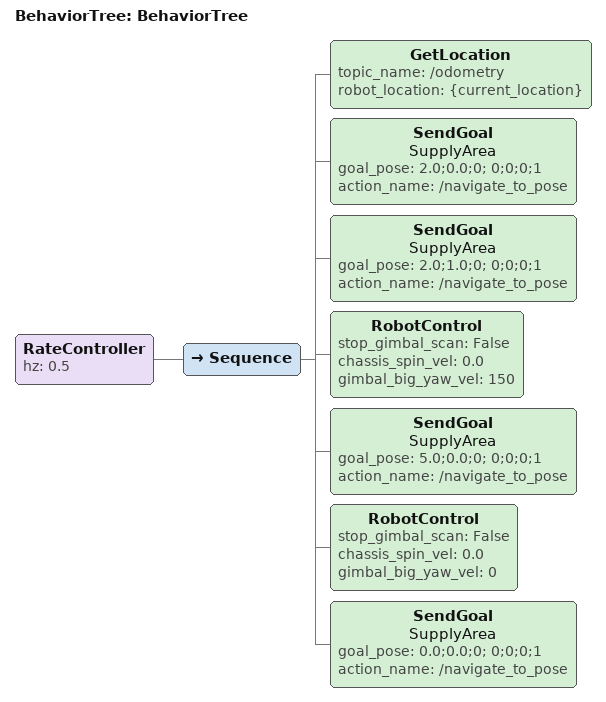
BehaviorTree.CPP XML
<?xml version="1.0" encoding="UTF-8"?>
<root BTCPP_format="4"
      main_tree_to_execute="BehaviorTree">
  <BehaviorTree ID="BehaviorTree">
    <RateController hz="0.5">
      <Sequence>
        <GetLocation topic_name="/odometry"
                     robot_location="{current_location}"/>
        <SendGoal name="SupplyArea"
                  goal_pose="2.0;0.0;0; 0;0;0;1"
                  action_name="/navigate_to_pose"/>
        <SendGoal name="SupplyArea"
                  goal_pose="2.0;1.0;0; 0;0;0;1"
                  action_name="/navigate_to_pose"/>
        <RobotControl stop_gimbal_scan="False"
                      chassis_spin_vel="0.0"
                      gimbal_big_yaw_vel="150"/>
        <SendGoal name="SupplyArea"
                  goal_pose="5.0;0.0;0; 0;0;0;1"
                  action_name="/navigate_to_pose"/>
        <RobotControl stop_gimbal_scan="False"
                      chassis_spin_vel="0.0"
                      gimbal_big_yaw_vel="0"/>
        <SendGoal name="SupplyArea"
                  goal_pose="0.0;0.0;0; 0;0;0;1"
                  action_name="/navigate_to_pose"/>
      </Sequence>
    </RateController>
  </BehaviorTree>

</root>
